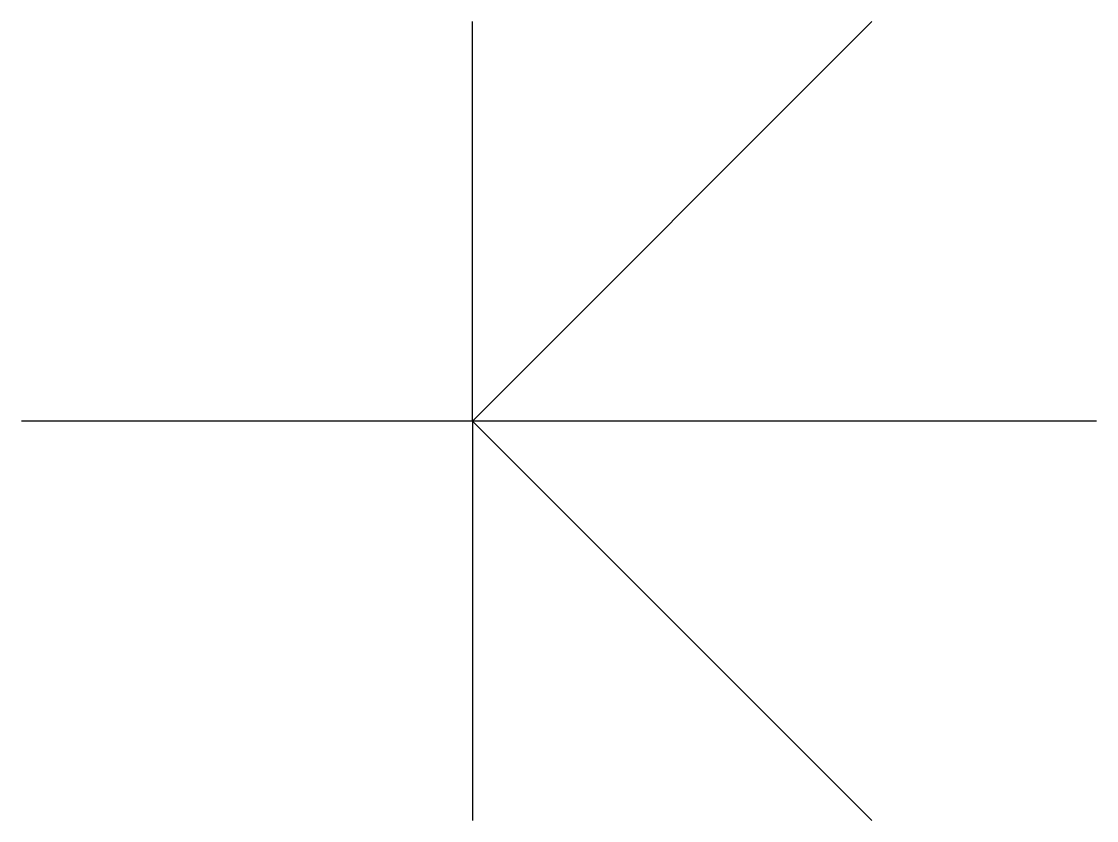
# Model space of a CAD drawing. Header units: millimetres. Extents: x -8.07 to 0, y -3 to 3.
import ezdxf

# ---------------------------------------------------------------- set-up
doc = ezdxf.new("R2010")
doc.units = ezdxf.units.MM
doc.header["$MEASUREMENT"] = 0
doc.layers.add('K-------ED-', color=1, linetype='Continuous')

# ---------------------------------------------------------------- blocks, each defined once
blk = doc.blocks.new('K-svets_h')
at = {"layer": 'K-------ED-', "color": 3}
blk.add_line((0, 0), (-8.0749, 0), dxfattribs=at)
for points in [[(-1.6882, 2.9998), (-4.6881, 0), (-4.6881, 2.9998)], [(-1.6882, -2.9998), (-4.6881, 0), (-4.6881, -2.9998)]]:
    blk.add_lwpolyline(points, dxfattribs=at)

msp = doc.modelspace()

# ---------------------------------------------------------------- block references
at = {"layer": 'K-------ED-'}
msp.add_blockref('K-svets_h', (0, 0), dxfattribs=at)

doc.saveas('drawing.dxf')
